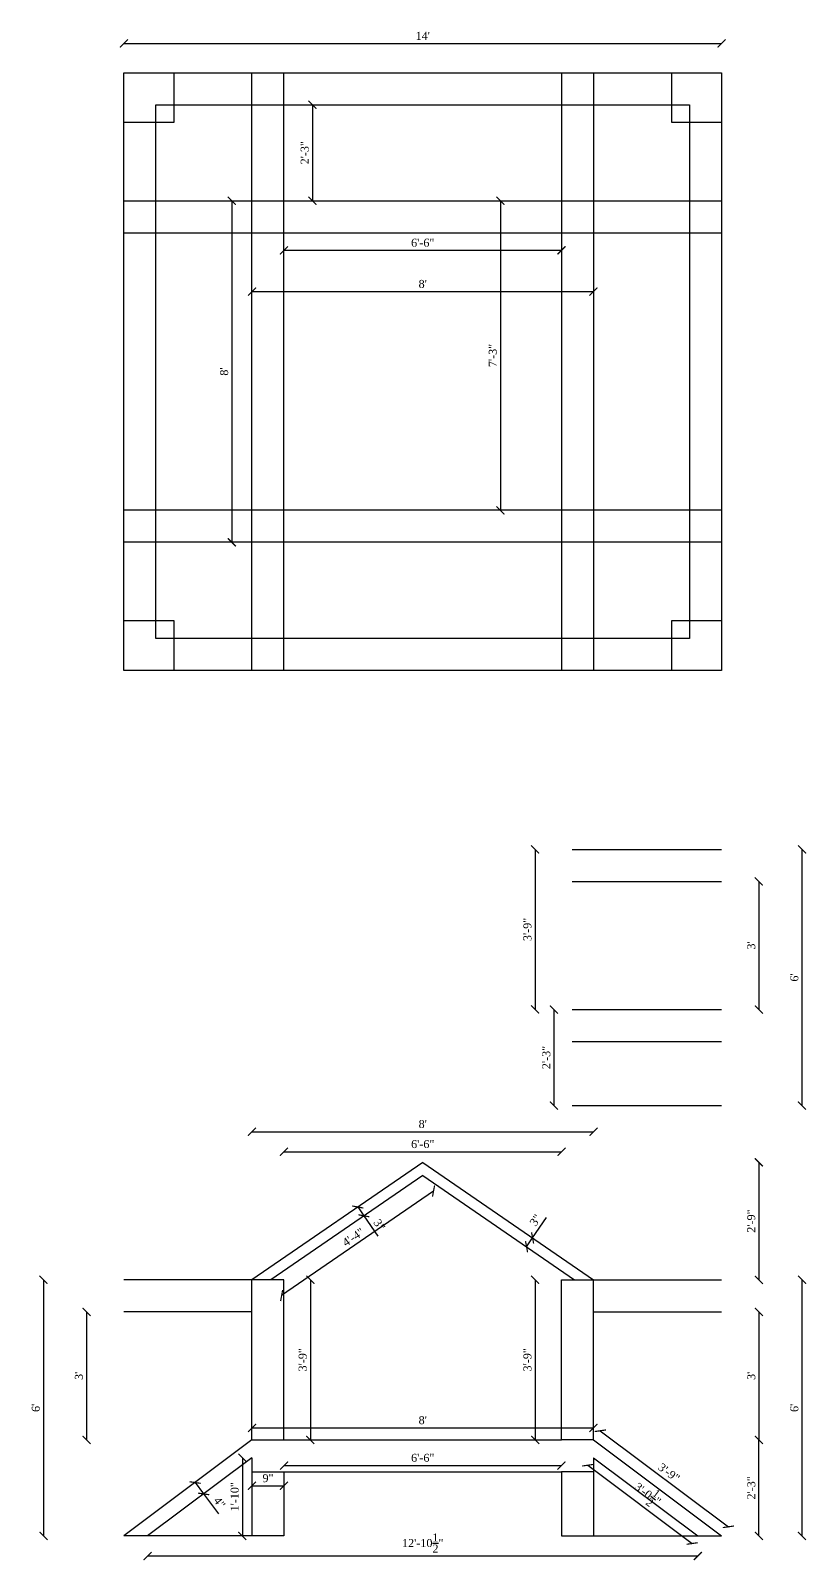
# Model space of a CAD drawing. Header units: inches. Extents: x 58262 to 64574, y -5508 to -3260.
# Drawn here: x 64356.2 to 64574.3, y -4857.3 to -4427.3 of the extents above; entities that cross this region are included whole.
import ezdxf

# ---------------------------------------------------------------- set-up
doc = ezdxf.new("R2010")
doc.units = ezdxf.units.IN
doc.header["$MEASUREMENT"] = 0
doc.layers.add('ELEVATION', color=6, linetype='Continuous', lineweight=30)
doc.styles.get("Standard").update_dxf_attribs({"font": 'times.ttf'})
doc.dimstyles.get("Standard").update_dxf_attribs({"dimtxt": 2.25, "dimasz": 2.25, "dimexe": 0.18, "dimexo": 0.0625, "dimgap": 1, "dimtad": 1, "dimdec": 1, "dimzin": 0, "dimdsep": 46, "dimlunit": 4, "dimtxsty": 'Standard', "dimblk": 'ARCHTICK', "dimcen": 0.09, "dimse1": 1, "dimse2": 1, "dimadec": 0, "dimazin": 0, "dimtfac": 1, "dimtdec": 1, "dimtofl": 0, "dimtmove": 0, "dimatfit": 3, "dimldrblk": 'ARCHTICK', "dimfxl": 1, "dimtolj": 1, "dimtzin": 0, "dimarcsym": 0})

# ---------------------------------------------------------------- blocks, each defined once
blk = doc.blocks.new('_ArchTick')
at = {"color": 0, "linetype": 'ByBlock', "const_width": 0.15}
blk.add_lwpolyline([(-0.5, -0.5), (0.5, 0.5)], dxfattribs=at)
blk = doc.blocks.new('*D846')
at = {"layer": 'Defpoints', "color": 0, "transparency": 16777216}
for p in [(64427.43, -4484.11), (64505.43, -4484.11), (64427.43, -4489.05)]:
    blk.add_point(p, dxfattribs=at)
at = {"layer": 'ELEVATION', "color": 0, "lineweight": -2, "transparency": 16777216}
blk.add_line((64505.43, -4489.05), (64427.43, -4489.05), dxfattribs=at)
at = {"layer": 'ELEVATION', "color": 0, "lineweight": -2, "transparency": 16777216, "xscale": 2.25, "yscale": 2.25, "zscale": 2.25, "rotation": 180}
blk.add_blockref('_ArchTick', (64427.43, -4489.05), dxfattribs=at)
at = {"layer": 'ELEVATION', "color": 0, "lineweight": -2, "transparency": 16777216, "xscale": 2.25, "yscale": 2.25, "zscale": 2.25}
blk.add_blockref('_ArchTick', (64505.43, -4489.05), dxfattribs=at)
at = {"layer": 'ELEVATION', "color": 0, "transparency": 16777216, "insert": (64466.43, -4486.91), "char_height": 2.25, "attachment_point": 5}
blk.add_mtext('\\A1;6\'-6"', dxfattribs=at)
blk = doc.blocks.new('*D847')
at = {"layer": 'Defpoints', "color": 0, "transparency": 16777216}
for p in [(64427.43, -4448.11), (64427.43, -4475.11), (64435.42, -4475.11)]:
    blk.add_point(p, dxfattribs=at)
at = {"layer": 'ELEVATION', "color": 0, "lineweight": -2, "transparency": 16777216}
blk.add_line((64435.42, -4448.11), (64435.42, -4475.11), dxfattribs=at)
at = {"layer": 'ELEVATION', "color": 0, "lineweight": -2, "transparency": 16777216, "xscale": 2.25, "yscale": 2.25, "zscale": 2.25}
for p, rotation in [((64435.42, -4448.11), 90), ((64435.42, -4475.11), 270)]:
    blk.add_blockref('_ArchTick', p, dxfattribs=dict(at, rotation=rotation))
at = {"layer": 'ELEVATION', "color": 0, "transparency": 16777216, "insert": (64433.27, -4461.61), "char_height": 2.25, "attachment_point": 5, "rotation": 90}
blk.add_mtext('\\A1;2\'-3"', dxfattribs=at)
blk = doc.blocks.new('*D848')
at = {"layer": 'Defpoints', "color": 0, "transparency": 16777216}
for p in [(64550.43, -4657.43), (64550.43, -4729.43), (64573.03, -4729.43)]:
    blk.add_point(p, dxfattribs=at)
at = {"layer": 'ELEVATION', "color": 0, "lineweight": -2, "transparency": 16777216}
blk.add_line((64573.03, -4657.43), (64573.03, -4729.43), dxfattribs=at)
at = {"layer": 'ELEVATION', "color": 0, "lineweight": -2, "transparency": 16777216, "xscale": 2.25, "yscale": 2.25, "zscale": 2.25}
for p, rotation in [((64573.03, -4657.43), 90), ((64573.03, -4729.43), 270)]:
    blk.add_blockref('_ArchTick', p, dxfattribs=dict(at, rotation=rotation))
at = {"layer": 'ELEVATION', "color": 0, "transparency": 16777216, "insert": (64570.89, -4693.43), "char_height": 2.25, "attachment_point": 5, "rotation": 90}
blk.add_mtext("\\A1;6'", dxfattribs=at)
blk = doc.blocks.new('*D849')
at = {"layer": 'Defpoints', "color": 0, "transparency": 16777216}
for p in [(64508.43, -4657.43), (64498.02, -4702.43), (64508.43, -4702.43)]:
    blk.add_point(p, dxfattribs=at)
at = {"layer": 'ELEVATION', "color": 0, "lineweight": -2, "transparency": 16777216}
blk.add_line((64498.02, -4657.43), (64498.02, -4702.43), dxfattribs=at)
at = {"layer": 'ELEVATION', "color": 0, "lineweight": -2, "transparency": 16777216, "xscale": 2.25, "yscale": 2.25, "zscale": 2.25}
for p, rotation in [((64498.02, -4657.43), 90), ((64498.02, -4702.43), 270)]:
    blk.add_blockref('_ArchTick', p, dxfattribs=dict(at, rotation=rotation))
at = {"layer": 'ELEVATION', "color": 0, "transparency": 16777216, "insert": (64495.87, -4679.93), "char_height": 2.25, "attachment_point": 5, "rotation": 90}
blk.add_mtext('\\A1;3\'-9"', dxfattribs=at)
blk = doc.blocks.new('*D850')
at = {"layer": 'Defpoints', "color": 0, "transparency": 16777216}
for p in [(64517.43, -4702.43), (64503.31, -4729.43), (64517.43, -4729.43)]:
    blk.add_point(p, dxfattribs=at)
at = {"layer": 'ELEVATION', "color": 0, "lineweight": -2, "transparency": 16777216}
blk.add_line((64503.31, -4702.43), (64503.31, -4729.43), dxfattribs=at)
at = {"layer": 'ELEVATION', "color": 0, "lineweight": -2, "transparency": 16777216, "xscale": 2.25, "yscale": 2.25, "zscale": 2.25}
for p, rotation in [((64503.31, -4702.43), 90), ((64503.31, -4729.43), 270)]:
    blk.add_blockref('_ArchTick', p, dxfattribs=dict(at, rotation=rotation))
at = {"layer": 'ELEVATION', "color": 0, "transparency": 16777216, "insert": (64501.17, -4715.93), "char_height": 2.25, "attachment_point": 5, "rotation": 90}
blk.add_mtext('\\A1;2\'-3"', dxfattribs=at)
blk = doc.blocks.new('*D851')
at = {"layer": 'Defpoints', "color": 0, "transparency": 16777216}
for p in [(64517.43, -4666.43), (64517.43, -4702.43), (64560.92, -4702.43)]:
    blk.add_point(p, dxfattribs=at)
at = {"layer": 'ELEVATION', "color": 0, "lineweight": -2, "transparency": 16777216}
blk.add_line((64560.92, -4666.43), (64560.92, -4702.43), dxfattribs=at)
at = {"layer": 'ELEVATION', "color": 0, "lineweight": -2, "transparency": 16777216, "xscale": 2.25, "yscale": 2.25, "zscale": 2.25}
for p, rotation in [((64560.92, -4666.43), 90), ((64560.92, -4702.43), 270)]:
    blk.add_blockref('_ArchTick', p, dxfattribs=dict(at, rotation=rotation))
at = {"layer": 'ELEVATION', "color": 0, "transparency": 16777216, "insert": (64558.78, -4684.43), "char_height": 2.25, "attachment_point": 5, "rotation": 90}
blk.add_mtext("\\A1;3'", dxfattribs=at)
blk = doc.blocks.new('*D852')
at = {"layer": 'Defpoints', "color": 0, "transparency": 16777216}
for p in [(64550.43, -4778.4), (64550.43, -4850.4), (64573.03, -4850.4)]:
    blk.add_point(p, dxfattribs=at)
at = {"layer": 'ELEVATION', "color": 0, "lineweight": -2, "transparency": 16777216}
blk.add_line((64573.03, -4778.4), (64573.03, -4850.4), dxfattribs=at)
at = {"layer": 'ELEVATION', "color": 0, "lineweight": -2, "transparency": 16777216, "xscale": 2.25, "yscale": 2.25, "zscale": 2.25}
for p, rotation in [((64573.03, -4778.4), 90), ((64573.03, -4850.4), 270)]:
    blk.add_blockref('_ArchTick', p, dxfattribs=dict(at, rotation=rotation))
at = {"layer": 'ELEVATION', "color": 0, "transparency": 16777216, "insert": (64570.89, -4814.4), "char_height": 2.25, "attachment_point": 5, "rotation": 90}
blk.add_mtext("\\A1;6'", dxfattribs=at)
blk = doc.blocks.new('*D853')
at = {"layer": 'Defpoints', "color": 0, "transparency": 16777216}
for p in [(64505.43, -4778.4), (64498.02, -4823.4), (64505.43, -4823.4)]:
    blk.add_point(p, dxfattribs=at)
at = {"layer": 'ELEVATION', "color": 0, "lineweight": -2, "transparency": 16777216}
blk.add_line((64498.02, -4778.4), (64498.02, -4823.4), dxfattribs=at)
at = {"layer": 'ELEVATION', "color": 0, "lineweight": -2, "transparency": 16777216, "xscale": 2.25, "yscale": 2.25, "zscale": 2.25}
for p, rotation in [((64498.02, -4778.4), 90), ((64498.02, -4823.4), 270)]:
    blk.add_blockref('_ArchTick', p, dxfattribs=dict(at, rotation=rotation))
at = {"layer": 'ELEVATION', "color": 0, "transparency": 16777216, "insert": (64495.87, -4800.9), "char_height": 2.25, "attachment_point": 5, "rotation": 90}
blk.add_mtext('\\A1;3\'-9"', dxfattribs=at)
blk = doc.blocks.new('*D854')
at = {"layer": 'Defpoints', "color": 0, "transparency": 16777216}
for p in [(64517.43, -4787.4), (64514.43, -4823.4), (64560.92, -4823.4)]:
    blk.add_point(p, dxfattribs=at)
at = {"layer": 'ELEVATION', "color": 0, "lineweight": -2, "transparency": 16777216}
blk.add_line((64560.92, -4787.4), (64560.92, -4823.4), dxfattribs=at)
at = {"layer": 'ELEVATION', "color": 0, "lineweight": -2, "transparency": 16777216, "xscale": 2.25, "yscale": 2.25, "zscale": 2.25}
for p, rotation in [((64560.92, -4787.4), 90), ((64560.92, -4823.4), 270)]:
    blk.add_blockref('_ArchTick', p, dxfattribs=dict(at, rotation=rotation))
at = {"layer": 'ELEVATION', "color": 0, "transparency": 16777216, "insert": (64558.78, -4805.4), "char_height": 2.25, "attachment_point": 5, "rotation": 90}
blk.add_mtext("\\A1;3'", dxfattribs=at)
blk = doc.blocks.new('*D855')
at = {"layer": 'Defpoints', "color": 0, "transparency": 16777216}
for p in [(64550.43, -4430.88), (64382.43, -4439.11), (64550.43, -4439.11)]:
    blk.add_point(p, dxfattribs=at)
at = {"layer": 'ELEVATION', "color": 0, "lineweight": -2, "transparency": 16777216}
blk.add_line((64382.43, -4430.88), (64550.43, -4430.88), dxfattribs=at)
at = {"layer": 'ELEVATION', "color": 0, "lineweight": -2, "transparency": 16777216, "xscale": 2.25, "yscale": 2.25, "zscale": 2.25, "rotation": 180}
blk.add_blockref('_ArchTick', (64382.43, -4430.88), dxfattribs=at)
at = {"layer": 'ELEVATION', "color": 0, "lineweight": -2, "transparency": 16777216, "xscale": 2.25, "yscale": 2.25, "zscale": 2.25}
blk.add_blockref('_ArchTick', (64550.43, -4430.88), dxfattribs=at)
at = {"layer": 'ELEVATION', "color": 0, "transparency": 16777216, "insert": (64466.43, -4428.76), "char_height": 2.25, "attachment_point": 5}
blk.add_mtext("\\A1;14'", dxfattribs=at)
blk = doc.blocks.new('*D856')
at = {"layer": 'Defpoints', "color": 0, "transparency": 16777216}
for p in [(64514.43, -4823.4), (64552.35, -4847.83), (64550.43, -4850.4)]:
    blk.add_point(p, dxfattribs=at)
at = {"layer": 'ELEVATION', "color": 0, "lineweight": -2, "transparency": 16777216}
blk.add_line((64516.35, -4820.83), (64552.35, -4847.83), dxfattribs=at)
at = {"layer": 'ELEVATION', "color": 0, "lineweight": -2, "transparency": 16777216, "xscale": 2.25, "yscale": 2.25, "zscale": 2.25}
for p, rotation in [((64516.35, -4820.83), 143.1301023541504), ((64552.35, -4847.83), 323.1301023541504)]:
    blk.add_blockref('_ArchTick', p, dxfattribs=dict(at, rotation=rotation))
at = {"layer": 'ELEVATION', "color": 0, "transparency": 16777216, "insert": (64535.64, -4832.61), "char_height": 2.25, "attachment_point": 5, "rotation": 323.1301}
blk.add_mtext('\\A1;3\'-9"', dxfattribs=at)
blk = doc.blocks.new('*D860')
at = {"layer": 'Defpoints', "color": 0, "transparency": 16777216}
for p in [(64382.43, -4778.4), (64359.83, -4850.4), (64382.43, -4850.4)]:
    blk.add_point(p, dxfattribs=at)
at = {"layer": 'ELEVATION', "color": 0, "lineweight": -2, "transparency": 16777216}
blk.add_line((64359.83, -4778.4), (64359.83, -4850.4), dxfattribs=at)
at = {"layer": 'ELEVATION', "color": 0, "lineweight": -2, "transparency": 16777216, "xscale": 2.25, "yscale": 2.25, "zscale": 2.25}
for p, rotation in [((64359.83, -4778.4), 90), ((64359.83, -4850.4), 270)]:
    blk.add_blockref('_ArchTick', p, dxfattribs=dict(at, rotation=rotation))
at = {"layer": 'ELEVATION', "color": 0, "transparency": 16777216, "insert": (64357.68, -4814.4), "char_height": 2.25, "attachment_point": 5, "rotation": 90}
blk.add_mtext("\\A1;6'", dxfattribs=at)
blk = doc.blocks.new('*D861')
at = {"layer": 'Defpoints', "color": 0, "transparency": 16777216}
for p in [(64427.43, -4778.4), (64427.43, -4823.4), (64434.84, -4823.4)]:
    blk.add_point(p, dxfattribs=at)
at = {"layer": 'ELEVATION', "color": 0, "lineweight": -2, "transparency": 16777216}
blk.add_line((64434.84, -4778.4), (64434.84, -4823.4), dxfattribs=at)
at = {"layer": 'ELEVATION', "color": 0, "lineweight": -2, "transparency": 16777216, "xscale": 2.25, "yscale": 2.25, "zscale": 2.25}
for p, rotation in [((64434.84, -4778.4), 90), ((64434.84, -4823.4), 270)]:
    blk.add_blockref('_ArchTick', p, dxfattribs=dict(at, rotation=rotation))
at = {"layer": 'ELEVATION', "color": 0, "transparency": 16777216, "insert": (64432.69, -4800.9), "char_height": 2.25, "attachment_point": 5, "rotation": 90}
blk.add_mtext('\\A1;3\'-9"', dxfattribs=at)
blk = doc.blocks.new('*D857')
at = {"layer": 'Defpoints', "color": 0, "transparency": 16777216}
for p in [(64415.43, -4787.4), (64371.94, -4823.4), (64418.43, -4823.4)]:
    blk.add_point(p, dxfattribs=at)
at = {"layer": 'ELEVATION', "color": 0, "lineweight": -2, "transparency": 16777216}
blk.add_line((64371.94, -4787.4), (64371.94, -4823.4), dxfattribs=at)
at = {"layer": 'ELEVATION', "color": 0, "lineweight": -2, "transparency": 16777216, "xscale": 2.25, "yscale": 2.25, "zscale": 2.25}
for p, rotation in [((64371.94, -4787.4), 90), ((64371.94, -4823.4), 270)]:
    blk.add_blockref('_ArchTick', p, dxfattribs=dict(at, rotation=rotation))
at = {"layer": 'ELEVATION', "color": 0, "transparency": 16777216, "insert": (64369.79, -4805.4), "char_height": 2.25, "attachment_point": 5, "rotation": 90}
blk.add_mtext("\\A1;3'", dxfattribs=at)
blk = doc.blocks.new('*D858')
at = {"layer": 'Defpoints', "color": 0, "transparency": 16777216}
for p in [(64418.43, -4828.4), (64415.73, -4850.4), (64418.43, -4850.4)]:
    blk.add_point(p, dxfattribs=at)
at = {"layer": 'ELEVATION', "color": 0, "lineweight": -2, "transparency": 16777216}
blk.add_line((64415.73, -4828.4), (64415.73, -4850.4), dxfattribs=at)
at = {"layer": 'ELEVATION', "color": 0, "lineweight": -2, "transparency": 16777216, "xscale": 2.25, "yscale": 2.25, "zscale": 2.25}
for p, rotation in [((64415.73, -4828.4), 90), ((64415.73, -4850.4), 270)]:
    blk.add_blockref('_ArchTick', p, dxfattribs=dict(at, rotation=rotation))
at = {"layer": 'ELEVATION', "color": 0, "transparency": 16777216, "insert": (64413.58, -4839.4), "char_height": 2.25, "attachment_point": 5, "rotation": 90}
blk.add_mtext('\\A1;1\'-10"', dxfattribs=at)
blk = doc.blocks.new('*D859')
at = {"layer": 'Defpoints', "color": 0, "transparency": 16777216}
for p in [(64418.43, -4832.4), (64427.43, -4832.4), (64427.43, -4836.31)]:
    blk.add_point(p, dxfattribs=at)
at = {"layer": 'ELEVATION', "color": 0, "lineweight": -2, "transparency": 16777216}
blk.add_line((64418.43, -4836.31), (64427.43, -4836.31), dxfattribs=at)
at = {"layer": 'ELEVATION', "color": 0, "lineweight": -2, "transparency": 16777216, "xscale": 2.25, "yscale": 2.25, "zscale": 2.25, "rotation": 180}
blk.add_blockref('_ArchTick', (64418.43, -4836.31), dxfattribs=at)
at = {"layer": 'ELEVATION', "color": 0, "lineweight": -2, "transparency": 16777216, "xscale": 2.25, "yscale": 2.25, "zscale": 2.25}
blk.add_blockref('_ArchTick', (64427.43, -4836.31), dxfattribs=at)
at = {"layer": 'ELEVATION', "color": 0, "transparency": 16777216, "insert": (64422.93, -4834.17), "char_height": 2.25, "attachment_point": 5}
blk.add_mtext('\\A1;9"', dxfattribs=at)
blk = doc.blocks.new('*D862')
at = {"layer": 'Defpoints', "color": 0, "transparency": 16777216}
for p in [(64427.43, -4832.4), (64505.43, -4830.61), (64505.43, -4832.4)]:
    blk.add_point(p, dxfattribs=at)
at = {"layer": 'ELEVATION', "color": 0, "lineweight": -2, "transparency": 16777216}
blk.add_line((64427.43, -4830.61), (64505.43, -4830.61), dxfattribs=at)
at = {"layer": 'ELEVATION', "color": 0, "lineweight": -2, "transparency": 16777216, "xscale": 2.25, "yscale": 2.25, "zscale": 2.25, "rotation": 180}
blk.add_blockref('_ArchTick', (64427.43, -4830.61), dxfattribs=at)
at = {"layer": 'ELEVATION', "color": 0, "lineweight": -2, "transparency": 16777216, "xscale": 2.25, "yscale": 2.25, "zscale": 2.25}
blk.add_blockref('_ArchTick', (64505.43, -4830.61), dxfattribs=at)
at = {"layer": 'ELEVATION', "color": 0, "transparency": 16777216, "insert": (64466.43, -4828.46), "char_height": 2.25, "attachment_point": 5}
blk.add_mtext('\\A1;6\'-6"', dxfattribs=at)
blk = doc.blocks.new('*D863')
at = {"layer": 'Defpoints', "color": 0, "transparency": 16777216}
for p in [(64514.43, -4820.03), (64418.43, -4823.4), (64514.43, -4823.4)]:
    blk.add_point(p, dxfattribs=at)
at = {"layer": 'ELEVATION', "color": 0, "lineweight": -2, "transparency": 16777216}
blk.add_line((64418.43, -4820.03), (64514.43, -4820.03), dxfattribs=at)
at = {"layer": 'ELEVATION', "color": 0, "lineweight": -2, "transparency": 16777216, "xscale": 2.25, "yscale": 2.25, "zscale": 2.25, "rotation": 180}
blk.add_blockref('_ArchTick', (64418.43, -4820.03), dxfattribs=at)
at = {"layer": 'ELEVATION', "color": 0, "lineweight": -2, "transparency": 16777216, "xscale": 2.25, "yscale": 2.25, "zscale": 2.25}
blk.add_blockref('_ArchTick', (64514.43, -4820.03), dxfattribs=at)
at = {"layer": 'ELEVATION', "color": 0, "transparency": 16777216, "insert": (64466.43, -4817.88), "char_height": 2.25, "attachment_point": 5}
blk.add_mtext("\\A1;8'", dxfattribs=at)
blk = doc.blocks.new('*D864')
at = {"layer": 'Defpoints', "color": 0, "transparency": 16777216}
for p in [(64389.1, -4850.4), (64543.76, -4850.4), (64543.76, -4856.03)]:
    blk.add_point(p, dxfattribs=at)
at = {"layer": 'ELEVATION', "color": 0, "lineweight": -2, "transparency": 16777216}
blk.add_line((64389.1, -4856.03), (64543.76, -4856.03), dxfattribs=at)
at = {"layer": 'ELEVATION', "color": 0, "lineweight": -2, "transparency": 16777216, "xscale": 2.25, "yscale": 2.25, "zscale": 2.25, "rotation": 180}
blk.add_blockref('_ArchTick', (64389.1, -4856.03), dxfattribs=at)
at = {"layer": 'ELEVATION', "color": 0, "lineweight": -2, "transparency": 16777216, "xscale": 2.25, "yscale": 2.25, "zscale": 2.25}
blk.add_blockref('_ArchTick', (64543.76, -4856.03), dxfattribs=at)
at = {"layer": 'ELEVATION', "color": 0, "transparency": 16777216, "insert": (64466.43, -4852.39), "char_height": 2.25, "attachment_point": 5}
blk.add_mtext('\\A1;12\'-10{\\H1x;\\S1/2;}"', dxfattribs=at)
blk = doc.blocks.new('*D865')
at = {"layer": 'Defpoints', "color": 0, "transparency": 16777216}
for p in [(64514.43, -4828.4), (64542.17, -4852.52), (64543.76, -4850.4)]:
    blk.add_point(p, dxfattribs=at)
at = {"layer": 'ELEVATION', "color": 0, "lineweight": -2, "transparency": 16777216}
blk.add_line((64512.83, -4830.52), (64542.17, -4852.52), dxfattribs=at)
at = {"layer": 'ELEVATION', "color": 0, "lineweight": -2, "transparency": 16777216, "xscale": 2.25, "yscale": 2.25, "zscale": 2.25}
for p, rotation in [((64512.83, -4830.52), 143.1301023541719), ((64542.17, -4852.52), 323.1301023541719)]:
    blk.add_blockref('_ArchTick', p, dxfattribs=dict(at, rotation=rotation))
at = {"layer": 'ELEVATION', "color": 0, "transparency": 16777216, "insert": (64529.68, -4838.61), "char_height": 2.25, "attachment_point": 5, "rotation": 323.1301}
blk.add_mtext('\\A1;3\'-0{\\H1x;\\S1/2;}"', dxfattribs=at)
blk = doc.blocks.new('*D866')
at = {"layer": 'Defpoints', "color": 0, "transparency": 16777216}
for p in [(64514.43, -4823.4), (64560.92, -4823.4), (64514.43, -4850.4)]:
    blk.add_point(p, dxfattribs=at)
at = {"layer": 'ELEVATION', "color": 0, "lineweight": -2, "transparency": 16777216}
blk.add_line((64560.92, -4850.4), (64560.92, -4823.4), dxfattribs=at)
at = {"layer": 'ELEVATION', "color": 0, "lineweight": -2, "transparency": 16777216, "xscale": 2.25, "yscale": 2.25, "zscale": 2.25}
for p, rotation in [((64560.92, -4823.4), 90), ((64560.92, -4850.4), 270)]:
    blk.add_blockref('_ArchTick', p, dxfattribs=dict(at, rotation=rotation))
at = {"layer": 'ELEVATION', "color": 0, "transparency": 16777216, "insert": (64558.78, -4836.9), "char_height": 2.25, "attachment_point": 5, "rotation": 90}
blk.add_mtext('\\A1;2\'-3"', dxfattribs=at)
blk = doc.blocks.new('*D867')
at = {"layer": 'Defpoints', "color": 0, "transparency": 16777216}
for p in [(64466.43, -4745.4), (64466.43, -4778.4), (64560.92, -4778.4)]:
    blk.add_point(p, dxfattribs=at)
at = {"layer": 'ELEVATION', "color": 0, "lineweight": -2, "transparency": 16777216}
blk.add_line((64560.92, -4745.4), (64560.92, -4778.4), dxfattribs=at)
at = {"layer": 'ELEVATION', "color": 0, "lineweight": -2, "transparency": 16777216, "xscale": 2.25, "yscale": 2.25, "zscale": 2.25}
for p, rotation in [((64560.92, -4745.4), 90), ((64560.92, -4778.4), 270)]:
    blk.add_blockref('_ArchTick', p, dxfattribs=dict(at, rotation=rotation))
at = {"layer": 'ELEVATION', "color": 0, "transparency": 16777216, "insert": (64558.77, -4761.9), "char_height": 2.25, "attachment_point": 5, "rotation": 90}
blk.add_mtext('\\A1;2\'-9"', dxfattribs=at)
blk = doc.blocks.new('*D868')
at = {"layer": 'Defpoints', "color": 0, "transparency": 16777216}
for p in [(64466.43, -4749.04), (64423.72, -4778.4), (64426.77, -4782.82)]:
    blk.add_point(p, dxfattribs=at)
at = {"layer": 'ELEVATION', "color": 0, "lineweight": -2, "transparency": 16777216}
blk.add_line((64469.47, -4753.46), (64426.77, -4782.82), dxfattribs=at)
at = {"layer": 'ELEVATION', "color": 0, "lineweight": -2, "transparency": 16777216, "xscale": 2.25, "yscale": 2.25, "zscale": 2.25}
for p, rotation in [((64469.47, -4753.46), 34.50852298766926), ((64426.77, -4782.82), 214.5085229876693)]:
    blk.add_blockref('_ArchTick', p, dxfattribs=dict(at, rotation=rotation))
at = {"layer": 'ELEVATION', "color": 0, "transparency": 16777216, "insert": (64446.91, -4766.39), "char_height": 2.25, "attachment_point": 5, "rotation": 34.5085}
blk.add_mtext('\\A1;4\'-4"', dxfattribs=at)
blk = doc.blocks.new('*D869')
at = {"layer": 'Defpoints', "color": 0, "transparency": 16777216}
for p in [(64444.99, -4760.14), (64446.69, -4762.61), (64449.88, -4760.41)]:
    blk.add_point(p, dxfattribs=at)
at = {"layer": 'ELEVATION', "color": 0, "lineweight": -2, "transparency": 16777216}
for p, q in [((64448.18, -4757.94), (64449.88, -4760.41)), ((64449.88, -4760.41), (64453.8, -4766.11))]:
    blk.add_line(p, q, dxfattribs=at)
at = {"layer": 'ELEVATION', "color": 0, "lineweight": -2, "transparency": 16777216, "xscale": 2.25, "yscale": 2.25, "zscale": 2.25}
for p, rotation in [((64448.18, -4757.94), 124.5085229875512), ((64449.88, -4760.41), 304.5085229875512)]:
    blk.add_blockref('_ArchTick', p, dxfattribs=dict(at, rotation=rotation))
at = {"layer": 'ELEVATION', "color": 0, "transparency": 16777216, "insert": (64454.24, -4762.97), "char_height": 2.25, "attachment_point": 5, "rotation": 304.5085}
blk.add_mtext('\\A1;3"', dxfattribs=at)
blk = doc.blocks.new('*D870')
at = {"layer": 'Defpoints', "color": 0, "transparency": 16777216}
for p in [(64505.43, -4742.42), (64427.43, -4778.4), (64505.43, -4778.4)]:
    blk.add_point(p, dxfattribs=at)
at = {"layer": 'ELEVATION', "color": 0, "lineweight": -2, "transparency": 16777216}
blk.add_line((64427.43, -4742.42), (64505.43, -4742.42), dxfattribs=at)
at = {"layer": 'ELEVATION', "color": 0, "lineweight": -2, "transparency": 16777216, "xscale": 2.25, "yscale": 2.25, "zscale": 2.25, "rotation": 180}
blk.add_blockref('_ArchTick', (64427.43, -4742.42), dxfattribs=at)
at = {"layer": 'ELEVATION', "color": 0, "lineweight": -2, "transparency": 16777216, "xscale": 2.25, "yscale": 2.25, "zscale": 2.25}
blk.add_blockref('_ArchTick', (64505.43, -4742.42), dxfattribs=at)
at = {"layer": 'ELEVATION', "color": 0, "transparency": 16777216, "insert": (64466.43, -4740.27), "char_height": 2.25, "attachment_point": 5}
blk.add_mtext('\\A1;6\'-6"', dxfattribs=at)
blk = doc.blocks.new('*D871')
at = {"layer": 'Defpoints', "color": 0, "transparency": 16777216}
for p in [(64514.43, -4736.79), (64418.43, -4778.4), (64514.43, -4778.4)]:
    blk.add_point(p, dxfattribs=at)
at = {"layer": 'ELEVATION', "color": 0, "lineweight": -2, "transparency": 16777216}
blk.add_line((64418.43, -4736.79), (64514.43, -4736.79), dxfattribs=at)
at = {"layer": 'ELEVATION', "color": 0, "lineweight": -2, "transparency": 16777216, "xscale": 2.25, "yscale": 2.25, "zscale": 2.25, "rotation": 180}
blk.add_blockref('_ArchTick', (64418.43, -4736.79), dxfattribs=at)
at = {"layer": 'ELEVATION', "color": 0, "lineweight": -2, "transparency": 16777216, "xscale": 2.25, "yscale": 2.25, "zscale": 2.25}
blk.add_blockref('_ArchTick', (64514.43, -4736.79), dxfattribs=at)
at = {"layer": 'ELEVATION', "color": 0, "transparency": 16777216, "insert": (64466.43, -4734.64), "char_height": 2.25, "attachment_point": 5}
blk.add_mtext("\\A1;8'", dxfattribs=at)
blk = doc.blocks.new('*D872')
at = {"layer": 'Defpoints', "color": 0, "transparency": 16777216}
for p in [(64418.43, -4475.11), (64514.43, -4475.11), (64514.43, -4500.64)]:
    blk.add_point(p, dxfattribs=at)
at = {"layer": 'ELEVATION', "color": 0, "lineweight": -2, "transparency": 16777216}
blk.add_line((64418.43, -4500.64), (64514.43, -4500.64), dxfattribs=at)
at = {"layer": 'ELEVATION', "color": 0, "lineweight": -2, "transparency": 16777216, "xscale": 2.25, "yscale": 2.25, "zscale": 2.25, "rotation": 180}
blk.add_blockref('_ArchTick', (64418.43, -4500.64), dxfattribs=at)
at = {"layer": 'ELEVATION', "color": 0, "lineweight": -2, "transparency": 16777216, "xscale": 2.25, "yscale": 2.25, "zscale": 2.25}
blk.add_blockref('_ArchTick', (64514.43, -4500.64), dxfattribs=at)
at = {"layer": 'ELEVATION', "color": 0, "transparency": 16777216, "insert": (64466.43, -4498.5), "char_height": 2.25, "attachment_point": 5}
blk.add_mtext("\\A1;8'", dxfattribs=at)
blk = doc.blocks.new('*D873')
at = {"layer": 'Defpoints', "color": 0, "transparency": 16777216}
for p in [(64418.43, -4475.11), (64412.76, -4571.11), (64418.43, -4571.11)]:
    blk.add_point(p, dxfattribs=at)
at = {"layer": 'ELEVATION', "color": 0, "lineweight": -2, "transparency": 16777216}
blk.add_line((64412.76, -4475.11), (64412.76, -4571.11), dxfattribs=at)
at = {"layer": 'ELEVATION', "color": 0, "lineweight": -2, "transparency": 16777216, "xscale": 2.25, "yscale": 2.25, "zscale": 2.25}
for p, rotation in [((64412.76, -4475.11), 90), ((64412.76, -4571.11), 270)]:
    blk.add_blockref('_ArchTick', p, dxfattribs=dict(at, rotation=rotation))
at = {"layer": 'ELEVATION', "color": 0, "transparency": 16777216, "insert": (64410.62, -4523.11), "char_height": 2.25, "attachment_point": 5, "rotation": 90}
blk.add_mtext("\\A1;8'", dxfattribs=at)
blk = doc.blocks.new('*D874')
at = {"layer": 'Defpoints', "color": 0, "transparency": 16777216}
for p in [(64505.43, -4475.11), (64488.27, -4562.11), (64505.43, -4562.11)]:
    blk.add_point(p, dxfattribs=at)
at = {"layer": 'ELEVATION', "color": 0, "lineweight": -2, "transparency": 16777216}
blk.add_line((64488.27, -4475.11), (64488.27, -4562.11), dxfattribs=at)
at = {"layer": 'ELEVATION', "color": 0, "lineweight": -2, "transparency": 16777216, "xscale": 2.25, "yscale": 2.25, "zscale": 2.25}
for p, rotation in [((64488.27, -4475.11), 90), ((64488.27, -4562.11), 270)]:
    blk.add_blockref('_ArchTick', p, dxfattribs=dict(at, rotation=rotation))
at = {"layer": 'ELEVATION', "color": 0, "transparency": 16777216, "insert": (64486.13, -4518.61), "char_height": 2.25, "attachment_point": 5, "rotation": 90}
blk.add_mtext('\\A1;7\'-3"', dxfattribs=at)
blk = doc.blocks.new('*D875')
at = {"layer": 'Defpoints', "color": 0, "transparency": 16777216}
for p in [(64400.43, -4836.9), (64402.83, -4840.1), (64404.84, -4838.59)]:
    blk.add_point(p, dxfattribs=at)
at = {"layer": 'ELEVATION', "color": 0, "lineweight": -2, "transparency": 16777216}
for p, q in [((64402.44, -4835.39), (64404.84, -4838.59)), ((64404.84, -4838.59), (64409.04, -4844.18))]:
    blk.add_line(p, q, dxfattribs=at)
at = {"layer": 'ELEVATION', "color": 0, "lineweight": -2, "transparency": 16777216, "xscale": 2.25, "yscale": 2.25, "zscale": 2.25}
for p, rotation in [((64402.44, -4835.39), 126.8698976458701), ((64404.84, -4838.59), 306.8698976458701)]:
    blk.add_blockref('_ArchTick', p, dxfattribs=dict(at, rotation=rotation))
at = {"layer": 'ELEVATION', "color": 0, "transparency": 16777216, "insert": (64409.32, -4841.01), "char_height": 2.25, "attachment_point": 5, "rotation": 306.8699}
blk.add_mtext('\\A1;4"', dxfattribs=at)
blk = doc.blocks.new('*D877')
at = {"layer": 'Defpoints', "color": 0, "transparency": 16777216}
for p in [(64487.78, -4763.72), (64489.48, -4761.24), (64497.31, -4766.63)]:
    blk.add_point(p, dxfattribs=at)
at = {"layer": 'ELEVATION', "color": 0, "lineweight": -2, "transparency": 16777216}
for p, q in [((64497.31, -4766.63), (64501.22, -4760.93)), ((64495.61, -4769.1), (64497.31, -4766.63))]:
    blk.add_line(p, q, dxfattribs=at)
at = {"layer": 'ELEVATION', "color": 0, "lineweight": -2, "transparency": 16777216, "xscale": 2.25, "yscale": 2.25, "zscale": 2.25}
for p, rotation in [((64495.61, -4769.1), 235.491477012354), ((64497.31, -4766.63), 55.49147701235396)]:
    blk.add_blockref('_ArchTick', p, dxfattribs=dict(at, rotation=rotation))
at = {"layer": 'ELEVATION', "color": 0, "transparency": 16777216, "insert": (64498.14, -4761.64), "char_height": 2.25, "attachment_point": 5, "rotation": 55.4915}
blk.add_mtext('\\A1;3"', dxfattribs=at)

msp = doc.modelspace()

# ---------------------------------------------------------------- linework, layer by layer
at = {"layer": 'ELEVATION', "color": 3}
for p, q in [((64418.43, -4607.11), (64418.43, -4439.11)), ((64427.43, -4607.11), (64427.43, -4439.11)), ((64505.43, -4439.11), (64505.43, -4607.11)), ((64514.43, -4439.11), (64514.43, -4607.11)), ((64382.43, -4475.11), (64550.43, -4475.11)), ((64382.43, -4484.11), (64550.43, -4484.11)), ((64550.43, -4562.11), (64382.43, -4562.11)), ((64550.43, -4571.11), (64382.43, -4571.11))]:
    msp.add_line(p, q, dxfattribs=at)
at = {"layer": 'ELEVATION'}
for p, q in [((64508.43, -4657.43), (64550.43, -4657.43)), ((64508.43, -4666.43), (64550.43, -4666.43)), ((64508.43, -4702.43), (64550.43, -4702.43)), ((64508.43, -4711.43), (64550.43, -4711.43)), ((64508.43, -4729.43), (64550.43, -4729.43)), ((64466.43, -4745.4), (64418.43, -4778.4)), ((64466.43, -4745.4), (64514.43, -4778.4)), ((64466.43, -4749.04), (64423.72, -4778.4)), ((64466.43, -4749.04), (64509.13, -4778.4)), ((64427.43, -4778.4), (64382.43, -4778.4)), ((64418.43, -4823.4), (64418.43, -4778.4)), ((64427.43, -4823.4), (64427.43, -4778.4)), ((64505.43, -4778.4), (64550.43, -4778.4)), ((64505.43, -4823.4), (64505.43, -4778.4)), ((64514.43, -4823.4), (64514.43, -4778.4)), ((64418.43, -4787.4), (64382.43, -4787.4)), ((64514.43, -4787.4), (64550.43, -4787.4)), ((64418.43, -4823.4), (64382.43, -4850.4)), ((64418.43, -4823.4), (64505.43, -4823.4)), ((64514.43, -4823.4), (64505.43, -4823.4)), ((64514.43, -4823.4), (64550.43, -4850.4)), ((64418.43, -4828.4), (64389.1, -4850.4)), ((64418.43, -4828.4), (64418.43, -4850.4)), ((64514.43, -4828.4), (64514.43, -4850.4)), ((64514.43, -4828.4), (64543.76, -4850.4)), ((64418.43, -4832.4), (64505.43, -4832.4)), ((64427.43, -4832.4), (64427.43, -4850.4)), ((64505.43, -4832.4), (64505.43, -4850.4)), ((64514.43, -4832.4), (64505.43, -4832.4)), ((64427.43, -4850.4), (64382.43, -4850.4)), ((64505.43, -4850.4), (64550.43, -4850.4))]:
    msp.add_line(p, q, dxfattribs=at)
at = {"layer": 'ELEVATION', "color": 3}
for points in [[(64382.43, -4439.11), (64550.43, -4439.11), (64550.43, -4607.11), (64382.43, -4607.11)], [(64382.43, -4439.11), (64396.43, -4439.11), (64396.43, -4453.11), (64382.43, -4453.11)], [(64536.43, -4439.11), (64550.43, -4439.11), (64550.43, -4453.11), (64536.43, -4453.11)], [(64391.43, -4448.11), (64541.43, -4448.11), (64541.43, -4598.11), (64391.43, -4598.11)], [(64382.43, -4593.11), (64396.43, -4593.11), (64396.43, -4607.11), (64382.43, -4607.11)], [(64536.43, -4593.11), (64550.43, -4593.11), (64550.43, -4607.11), (64536.43, -4607.11)]]:
    msp.add_lwpolyline(points, close=True, dxfattribs=at)

# ---------------------------------------------------------------- dimensions: what is measured, and where the dimension line sits
at = {"layer": 'ELEVATION'}
for base, p1, p2, picture, middle in [((64550.43, -4430.88), (64382.43, -4439.11), (64550.43, -4439.11), '*D855', (64466.43, -4428.76)), ((64514.43, -4500.64), (64418.43, -4475.11), (64514.43, -4475.11), '*D872', (64466.43, -4498.5)), ((64427.43, -4489.05), (64505.43, -4484.11), (64427.43, -4484.11), '*D846', (64466.43, -4486.91)), ((64514.43, -4736.79), (64418.43, -4778.4), (64514.43, -4778.4), '*D871', (64466.43, -4734.64)), ((64505.43, -4742.42), (64427.43, -4778.4), (64505.43, -4778.4), '*D870', (64466.43, -4740.27)), ((64514.43, -4820.03), (64418.43, -4823.4), (64514.43, -4823.4), '*D863', (64466.43, -4817.88)), ((64505.43, -4830.61), (64427.43, -4832.4), (64505.43, -4832.4), '*D862', (64466.43, -4828.46)), ((64543.76, -4856.03), (64389.1, -4850.4), (64543.76, -4850.4), '*D864', (64466.43, -4852.39))]:
    dim = msp.add_linear_dim(base=base, p1=p1, p2=p2, dimstyle='Standard', dxfattribs=at)
    dim.commit()
    dim.dimension.update_dxf_attribs({"geometry": picture, "text_midpoint": middle})
for base, p1, p2, angle, picture, middle in [((64435.42, -4475.11), (64427.43, -4448.11), (64427.43, -4475.11), 90, '*D847', (64433.27, -4461.61)), ((64412.76, -4571.11), (64418.43, -4475.11), (64418.43, -4571.11), 90, '*D873', (64410.62, -4523.11)), ((64488.27, -4562.11), (64505.43, -4475.11), (64505.43, -4562.11), 90, '*D874', (64486.13, -4518.61)), ((64498.02, -4702.43), (64508.43, -4657.43), (64508.43, -4702.43), 90, '*D849', (64495.87, -4679.93)), ((64573.03, -4729.43), (64550.43, -4657.43), (64550.43, -4729.43), 90, '*D848', (64570.89, -4693.43)), ((64560.92, -4702.43), (64517.43, -4666.43), (64517.43, -4702.43), 90, '*D851', (64558.78, -4684.43)), ((64503.31, -4729.43), (64517.43, -4702.43), (64517.43, -4729.43), 90, '*D850', (64501.17, -4715.93)), ((64560.92, -4778.4), (64466.43, -4745.4), (64466.43, -4778.4), 90, '*D867', (64558.77, -4761.9)), ((64359.83, -4850.4), (64382.43, -4778.4), (64382.43, -4850.4), 90, '*D860', (64357.68, -4814.4)), ((64434.84, -4823.4), (64427.43, -4778.4), (64427.43, -4823.4), 90, '*D861', (64432.69, -4800.9)), ((64498.02, -4823.4), (64505.43, -4778.4), (64505.43, -4823.4), 90, '*D853', (64495.87, -4800.9)), ((64573.03, -4850.4), (64550.43, -4778.4), (64550.43, -4850.4), 90, '*D852', (64570.89, -4814.4)), ((64371.94, -4823.4), (64415.43, -4787.4), (64418.43, -4823.4), 90, '*D857', (64369.79, -4805.4)), ((64560.92, -4823.4), (64517.43, -4787.4), (64514.43, -4823.4), 90, '*D854', (64558.78, -4805.4)), ((64560.92, -4823.4), (64514.43, -4850.4), (64514.43, -4823.4), 90, '*D866', (64558.78, -4836.9)), ((64415.73, -4850.4), (64418.43, -4828.4), (64418.43, -4850.4), 90, '*D858', (64413.58, -4839.4)), ((64427.43, -4836.31), (64418.43, -4832.4), (64427.43, -4832.4), 180, '*D859', (64422.93, -4834.17))]:
    dim = msp.add_linear_dim(base=base, p1=p1, p2=p2, angle=angle, dimstyle='Standard', dxfattribs=at)
    dim.commit()
    dim.dimension.update_dxf_attribs({"geometry": picture, "text_midpoint": middle})
for p1, p2, distance, picture, middle in [((64466.43, -4749.04), (64423.72, -4778.4), 5.37, '*D868', (64446.91, -4766.39)), ((64444.99, -4760.14), (64446.69, -4762.61), 3.88, '*D869', (64454.24, -4762.97)), ((64487.78, -4763.72), (64489.48, -4761.24), -9.5, '*D877', (64498.14, -4761.64)), ((64514.43, -4823.4), (64550.43, -4850.4), 3.21, '*D856', (64535.64, -4832.61)), ((64514.43, -4828.4), (64543.76, -4850.4), -2.66, '*D865', (64529.68, -4838.61)), ((64400.43, -4836.9), (64402.83, -4840.1), 2.52, '*D875', (64409.32, -4841.01))]:
    dim = msp.add_aligned_dim(p1=p1, p2=p2, distance=distance, dimstyle='Standard', dxfattribs=at)
    dim.commit()
    dim.dimension.update_dxf_attribs({"geometry": picture, "text_midpoint": middle})

doc.saveas('drawing.dxf')
